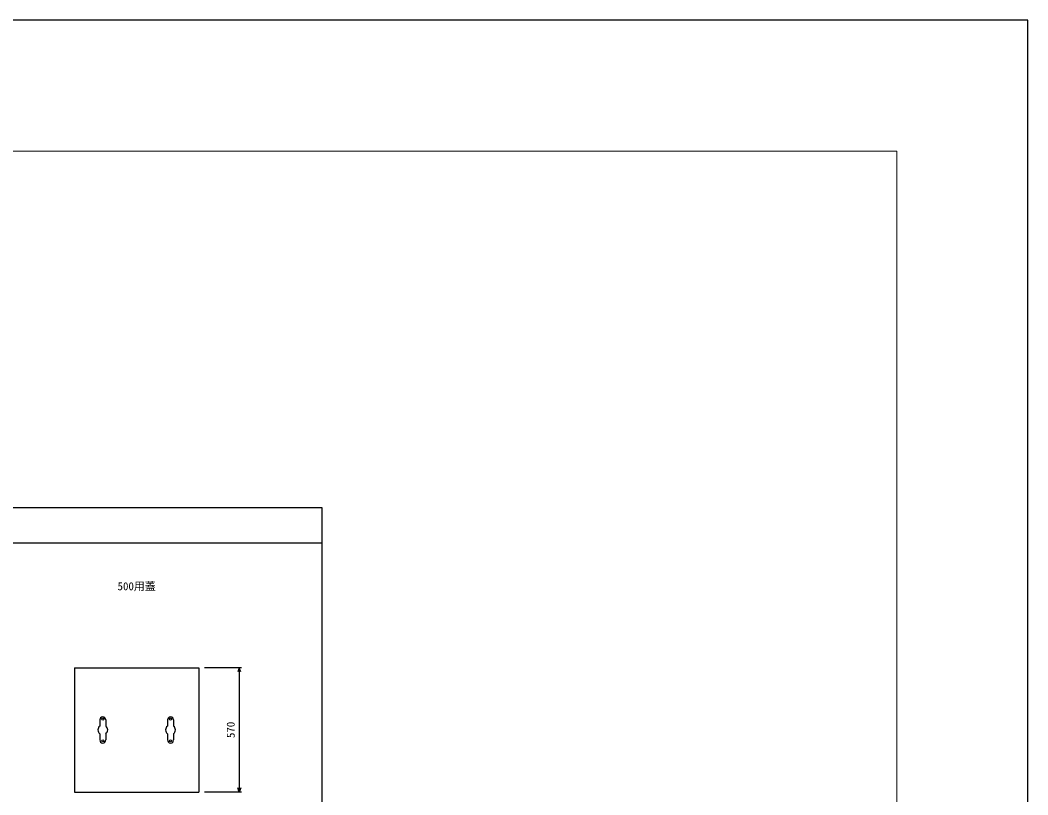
# Model space of a CAD drawing. Units: millimetres, scale not verified. Extents: x 15 to 25215, y 0 to 17820.
# Drawn here: x 20600 to 25215, y 14272 to 17820 of the extents above; entities that cross this region are included whole.
import ezdxf
from ezdxf.enums import TextEntityAlignment as Align

# ---------------------------------------------------------------- set-up
doc = ezdxf.new("R2010")
doc.units = ezdxf.units.MM
doc.header["$LTSCALE"] = 30
for name, color, linetype, lineweight in [('Defpoints_3', 5, 'Continuous', 25), ('DIM', 7, 'Continuous', 25), ('OUTLINE', 3, 'Continuous', 25), ('TXT', 7, 'Continuous', 25), ('WAKU', 3, 'Continuous', 13)]:
    doc.layers.add(name, color=color, linetype=linetype, lineweight=lineweight)
doc.styles.add('ＭＳ ゴシック', font='')
doc.styles.get('ＭＳ ゴシック').set_extended_font_data('MS Gothic')

msp = doc.modelspace()

# ---------------------------------------------------------------- linework, layer by layer
at = {"layer": 'Defpoints_3'}
for p, q in [((25215, 17820), (15, 17820)), ((25215, 0), (25215, 17820))]:
    msp.add_line(p, q, dxfattribs=at)
at = {"layer": 'DIM'}
for p, q in [((21983.48, 15586.57), (15483.48, 15586.57)), ((21983.48, 11286.57), (21983.48, 15586.57)), ((15483.48, 15426.57), (21983.48, 15426.57)), ((21613.48, 14854.19), (21443.48, 14854.19)), ((21603.48, 14854.19), (21596.39, 14834.73)), ((21603.48, 14854.19), (21603.48, 14284.19)), ((21610.56, 14834.73), (21603.48, 14854.19)), ((21613.48, 14284.19), (21443.48, 14284.19)), ((21603.48, 14284.19), (21596.39, 14303.65)), ((21610.56, 14303.65), (21603.48, 14284.19))]:
    msp.add_line(p, q, dxfattribs=at)
at = {"layer": 'OUTLINE'}
for p, q in [((20848.48, 14854.19), (20848.48, 14284.19)), ((20848.48, 14854.19), (21418.48, 14854.19)), ((21418.48, 14854.19), (21418.48, 14284.19)), ((20964.52, 14615.05), (20964.52, 14586.66)), ((20992.52, 14615.05), (20992.52, 14586.66)), ((21274.52, 14615.05), (21274.52, 14586.66)), ((21302.52, 14615.05), (21302.52, 14586.66)), ((20964.52, 14551.43), (20964.52, 14523.05)), ((20992.52, 14551.43), (20992.52, 14523.05)), ((21274.52, 14551.43), (21274.52, 14523.05)), ((21302.52, 14551.43), (21302.52, 14523.05)), ((20848.48, 14284.19), (21418.48, 14284.19))]:
    msp.add_line(p, q, dxfattribs=at)
for centre in [(20978.52, 14619.05), (21288.52, 14619.05), (20978.52, 14519.05), (21288.52, 14519.05)]:
    msp.add_circle(centre, 5, dxfattribs=at)
for centre, radius, start, end in [((20978.52, 14569.05), 22.5, 128.4786, 231.5214), ((20978.52, 14615.05), 14, 0, 180), ((20978.52, 14569.05), 22.5, 308.4786, 51.5214), ((21288.52, 14569.05), 22.5, 128.4786, 231.5214), ((21288.52, 14615.05), 14, 0, 180), ((21288.52, 14569.05), 22.5, 308.4786, 51.5214), ((20978.52, 14523.05), 14, 180, 0), ((21288.52, 14523.05), 14, 180, 0)]:
    msp.add_arc(centre, radius, start, end, dxfattribs=at)
at = {"layer": 'WAKU'}
for p, q in [((24615, 17220), (615, 17220)), ((24615, 600), (24615, 17220))]:
    msp.add_line(p, q, dxfattribs=at)

# ---------------------------------------------------------------- texts
at = {"layer": 'DIM', "style": 'ＭＳ ゴシック'}
msp.add_text('570', height=36.66, rotation=90, dxfattribs=at).set_placement((21593.48, 14531.69), align=Align.BOTTOM_LEFT)
at = {"layer": 'TXT', "style": 'ＭＳ ゴシック'}
msp.add_text('500用蓋', height=36.66, dxfattribs=at).set_placement((21045.98, 15197.77), align=Align.BOTTOM_LEFT)

doc.saveas('drawing.dxf')
